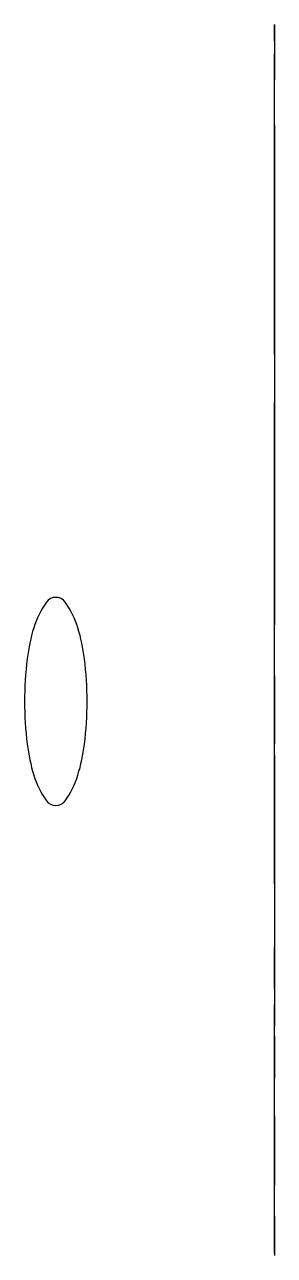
# Model space of a CAD drawing. Extents: x 0 to 0.0254, y 0.0002 to 0.0254.
# Drawn here: x 0.02032 to 0.0254, y 0.00038 to 0.0254 of the extents above.
import ezdxf

# ---------------------------------------------------------------- set-up
doc = ezdxf.new("R2010")
doc.units = 0
doc.header["$LTSCALE"] = 2
doc.layers.get('0').update_dxf_attribs({"linetype": 'CONTINUOUS'})

msp = doc.modelspace()

# ---------------------------------------------------------------- linework, layer by layer
at = {"color": 0, "linetype": 'BYBLOCK'}
msp.add_lwpolyline([(0.020955, 0.009525, 0.240474), (0.021146, 0.009622, 0.084039), (0.021404, 0.010145, 0.041981), (0.021536, 0.010773, 0.030917), (0.02159, 0.011642, 0.030917), (0.021536, 0.012511, 0.041981), (0.021404, 0.013138, 0.084039), (0.021146, 0.013661, 0.240474), (0.020955, 0.013758, 0.240474), (0.020764, 0.013661, 0.084039), (0.020506, 0.013138, 0.041981), (0.020374, 0.012511, 0.030917), (0.02032, 0.011642, 0.030917), (0.020374, 0.010773, 0.041981), (0.020506, 0.010145, 0.084039), (0.020764, 0.009622, 0.240474)], format="xyb", close=True, dxfattribs=at)
for points, invisible_edges in [([(0.0254, 0.024806, 0.012601), (0.0254, 0.025066, 0.009247), (0.0254, 0.0254, 0.010019), (0.0254, 0.0254, 0.011131)], 1), ([(0.0254, 0.024274, 0.008963), (0.0254, 0.023357, 0.013246), (0.0254, 0.024806, 0.012601), (0.0254, 0.025066, 0.009247)], 5), ([(0.0254, 0.017722, 0.013047), (0.0254, 0.018697, 0.008889), (0.0254, 0.024274, 0.008963), (0.0254, 0.023357, 0.013246)], 5), ([(0.0254, 0.013198, 0.007958), (0.0254, 0.012171, 0.012065), (0.0254, 0.017722, 0.013047), (0.0254, 0.018697, 0.008889)], 5), ([(0.0254, 0.010771, 0.011935), (0.0254, 0.010553, 0.007707), (0.0254, 0.013198, 0.007958), (0.0254, 0.012171, 0.012065)], 5), ([(0.0254, 0.009385, 0.012234), (0.0254, 0.010771, 0.011935), (0.0254, 0.010553, 0.007707), (0.0254, 0.007751, 0.008328)], 10), ([(0.0254, 0.005038, 0.010039), (0.0254, 0.007937, 0.013123), (0.0254, 0.009385, 0.012234), (0.0254, 0.007751, 0.008328)], 5), ([(0.0254, 0.006649, 0.01467), (0.0254, 0.003221, 0.012178), (0.0254, 0.005038, 0.010039), (0.0254, 0.007937, 0.013123)], 5), ([(0.0254, 0.001808, 0.014986), (0.0254, 0.005799, 0.016399), (0.0254, 0.006649, 0.01467), (0.0254, 0.003221, 0.012178)], 5), ([(0.0254, 0.005371, 0.018276), (0.0254, 0.001158, 0.017858), (0.0254, 0.001808, 0.014986), (0.0254, 0.005799, 0.016399)], 5), ([(0.0254, 0.000382, 0.024053), (0.0254, 0.004839, 0.024224), (0.0254, 0.005476, 0.022309), (0.0254, 0.001184, 0.022559)], 5), ([(0.0254, 0.005476, 0.022309), (0.0254, 0.001184, 0.022559), (0.0254, 0.001203, 0.020862), (0.0254, 0.005398, 0.020291)], 5), ([(0.0254, 0.001203, 0.020862), (0.0254, 0.005398, 0.020291), (0.0254, 0.005371, 0.018276), (0.0254, 0.001158, 0.017858)], 5), ([(0.0254, 0.003975, 0.025359), (0.0254, 0.00043, 0.025011), (0.0254, 0.000382, 0.024053), (0.0254, 0.004839, 0.024224)], 5), ([(0.0254, 0.001231, 0.025537), (0.0254, 0.002588, 0.025688), (0.0254, 0.003975, 0.025359), (0.0254, 0.00043, 0.025011)], 4)]:
    msp.add_3dface(points, dxfattribs=dict(at, invisible_edges=invisible_edges))

doc.saveas('drawing.dxf')
